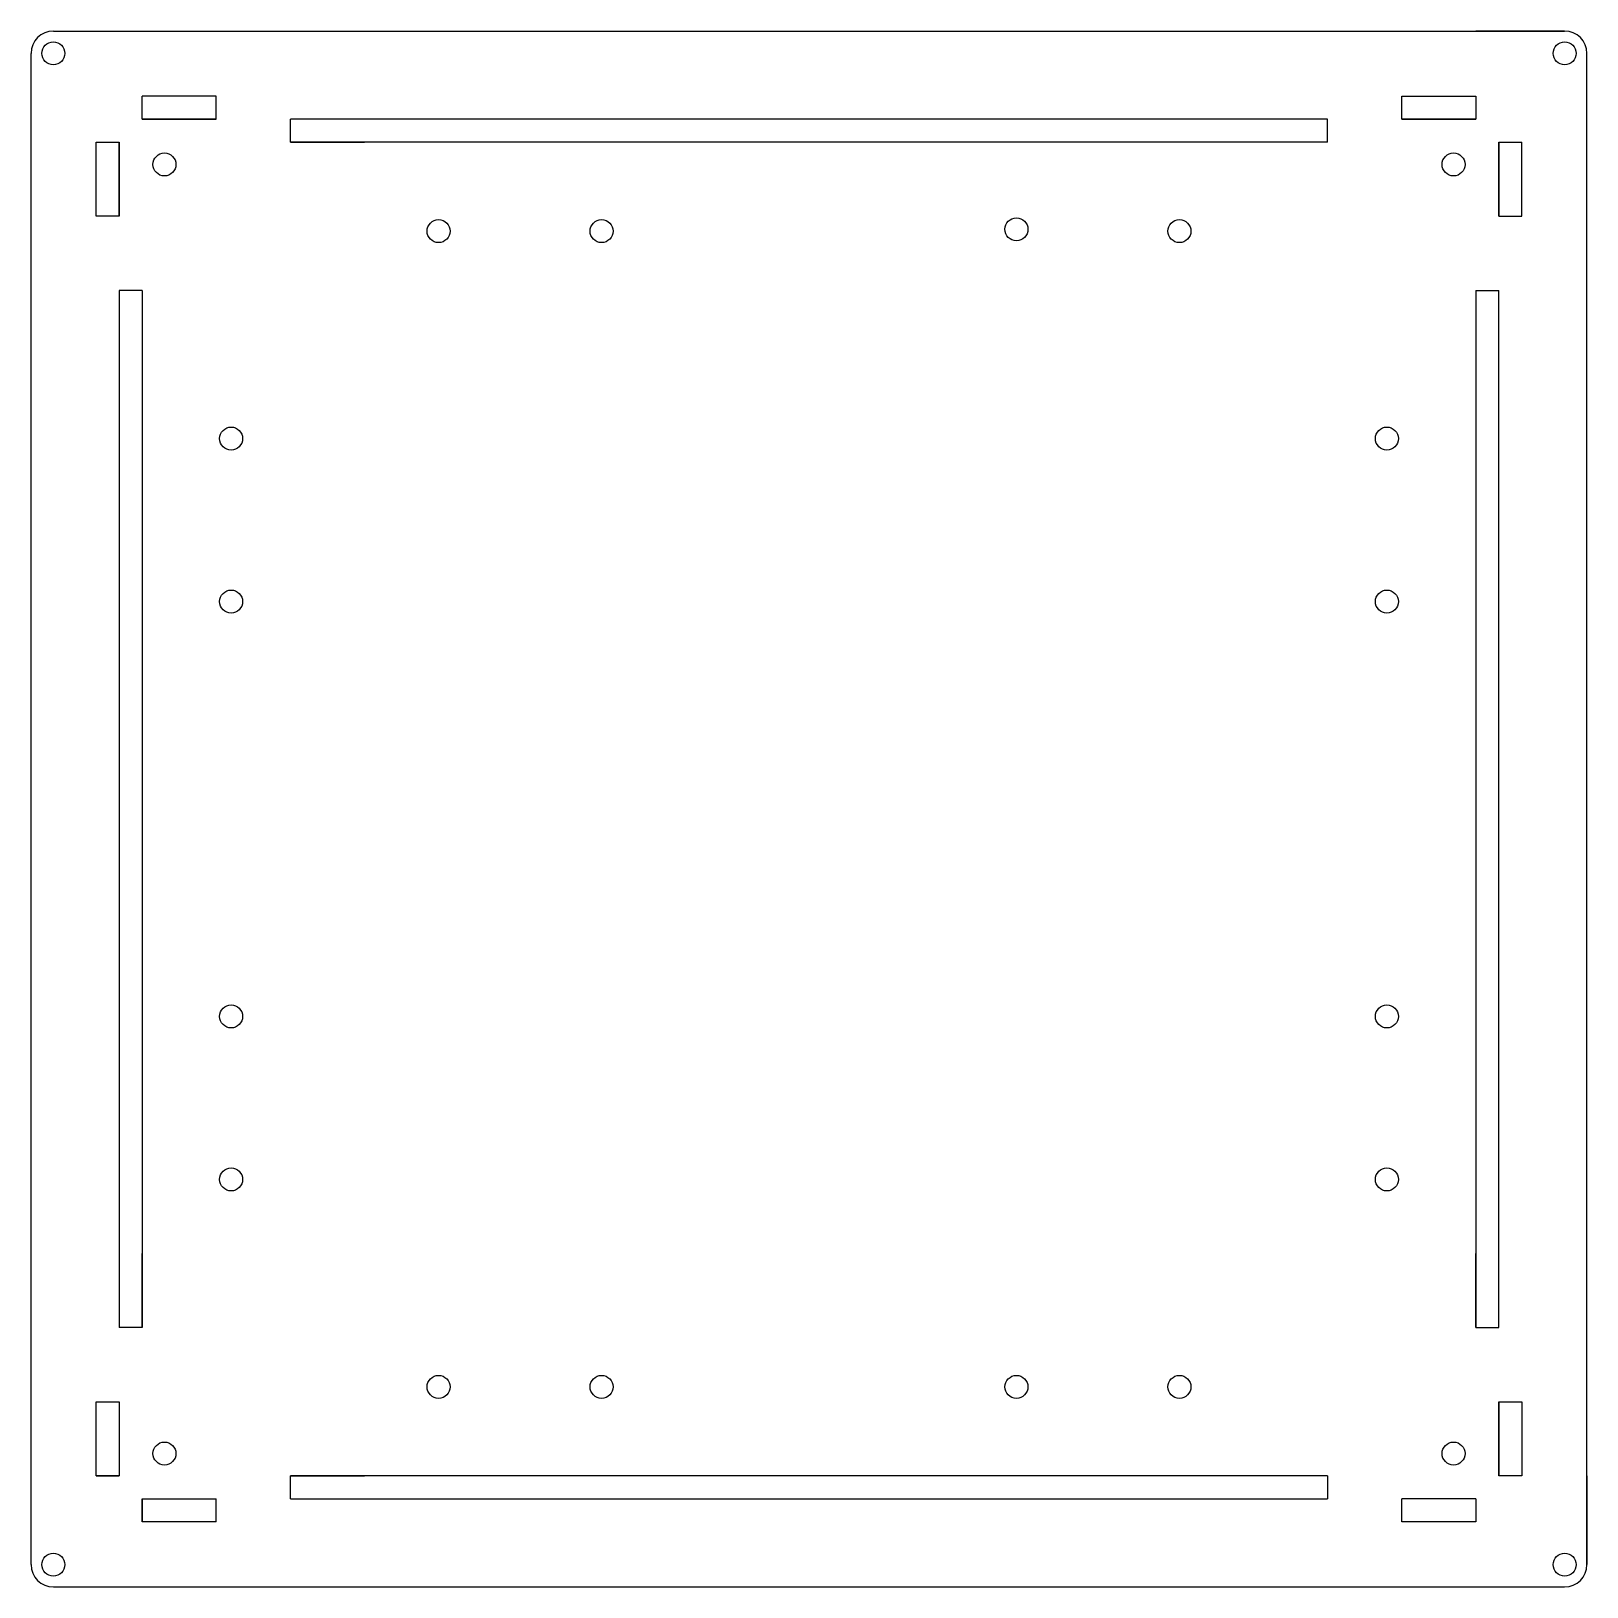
# Model space of a CAD drawing. Header units: millimetres. Extents: x 0 to 210, y 0 to 210.
import ezdxf

# ---------------------------------------------------------------- set-up
doc = ezdxf.new("R2010")
doc.units = ezdxf.units.MM
doc.linetypes.add('CENTERX2', pattern=[20.32, 12.7, -2.54, 2.54, -2.54])

msp = doc.modelspace()

# ---------------------------------------------------------------- linework, layer by layer
at = {"color": 7, "linetype": 'Continuous'}
for p, q in [((3, 210), (207, 210)), ((3, 210), (15, 210)), ((207, 210), (195, 210)), ((0, 3), (0, 207)), ((0, 195), (0, 207)), ((210, 3), (210, 207)), ((15, 198.1), (15, 201.2)), ((25, 201.2), (15, 201.2)), ((25, 198.1), (25, 201.2)), ((185, 198.1), (185, 201.2)), ((185, 201.2), (195, 201.2)), ((195, 201.2), (195, 198.1)), ((15, 198.1), (25, 198.1)), ((175, 198.1), (35, 198.1)), ((35, 195), (35, 198.1)), ((175, 195), (175, 198.1)), ((195, 198.1), (185, 198.1)), ((8.8, 185), (8.8, 195)), ((8.8, 195), (11.9, 195)), ((11.9, 195), (11.9, 185)), ((175, 195), (35, 195)), ((35, 195), (45, 195)), ((175, 195), (165, 195)), ((198.1, 195), (201.2, 195)), ((198.1, 195), (198.1, 185)), ((201.2, 185), (201.2, 195)), ((11.9, 185), (8.8, 185)), ((198.1, 185), (201.2, 185)), ((11.9, 175), (11.9, 35)), ((15, 175), (11.9, 175)), ((15, 175), (15, 35)), ((15, 175), (15, 165)), ((195, 175), (195, 35)), ((195, 175), (195, 165)), ((195, 175), (198.1, 175)), ((198.1, 35), (198.1, 175)), ((15, 35), (15, 45)), ((195, 35), (195, 45)), ((15, 35), (11.9, 35)), ((195, 35), (198.1, 35)), ((8.8, 15), (8.8, 25)), ((8.8, 25), (11.9, 25)), ((11.9, 25), (11.9, 15)), ((198.1, 25), (201.2, 25)), ((198.1, 15), (198.1, 25)), ((201.2, 25), (201.2, 15)), ((0, 3), (0, 15)), ((11.9, 15), (8.8, 15)), ((175, 15), (35, 15)), ((35, 11.9), (35, 15)), ((35, 15), (45, 15)), ((175, 15), (165, 15)), ((175, 15), (175, 11.9)), ((201.2, 15), (198.1, 15)), ((210, 15), (210, 3)), ((15, 8.8), (15, 11.9)), ((15, 11.9), (25, 11.9)), ((25, 8.8), (25, 11.9)), ((35, 11.9), (175, 11.9)), ((195, 11.9), (185, 11.9)), ((185, 8.8), (185, 11.9)), ((195, 11.9), (195, 8.8)), ((25, 8.8), (15, 8.8)), ((195, 8.8), (185, 8.8)), ((3, 0), (207, 0)), ((195, 0), (207, 0))]:
    msp.add_line(p, q, dxfattribs=at)
at = {"color": 7, "linetype": 'CENTERX2'}
for p, q in [((15, 198.1), (15, 201.2)), ((195, 201.2), (195, 198.1)), ((25, 198.1), (15, 198.1)), ((185, 198.1), (195, 198.1)), ((8.8, 195), (11.9, 195)), ((11.9, 185), (11.9, 195)), ((198.1, 195), (201.2, 195)), ((198.1, 185), (198.1, 195)), ((198.1, 25), (198.1, 15)), ((8.8, 15), (11.9, 15)), ((201.2, 15), (198.1, 15)), ((15, 11.9), (15, 8.8)), ((195, 11.9), (195, 8.8))]:
    msp.add_line(p, q, dxfattribs=at)
at = {"color": 7, "linetype": 'Continuous'}
for centre in [(3, 207), (207, 207), (18, 192), (192, 192), (133, 183.25), (55, 183), (77, 183), (155, 183), (27, 155), (183, 155), (27, 133), (183, 133), (27, 77), (183, 77), (27, 55), (183, 55), (55, 27), (77, 27), (133, 27), (155, 27), (18, 18), (192, 18), (3, 3), (207, 3)]:
    msp.add_circle(centre, 1.55, dxfattribs=at)
for centre, start, end in [((3, 207), 90, 180), ((207, 207), 0, 90), ((3, 3), 180, 270), ((207, 3), 270, 0)]:
    msp.add_arc(centre, 3, start, end, dxfattribs=at)

doc.saveas('drawing.dxf')
